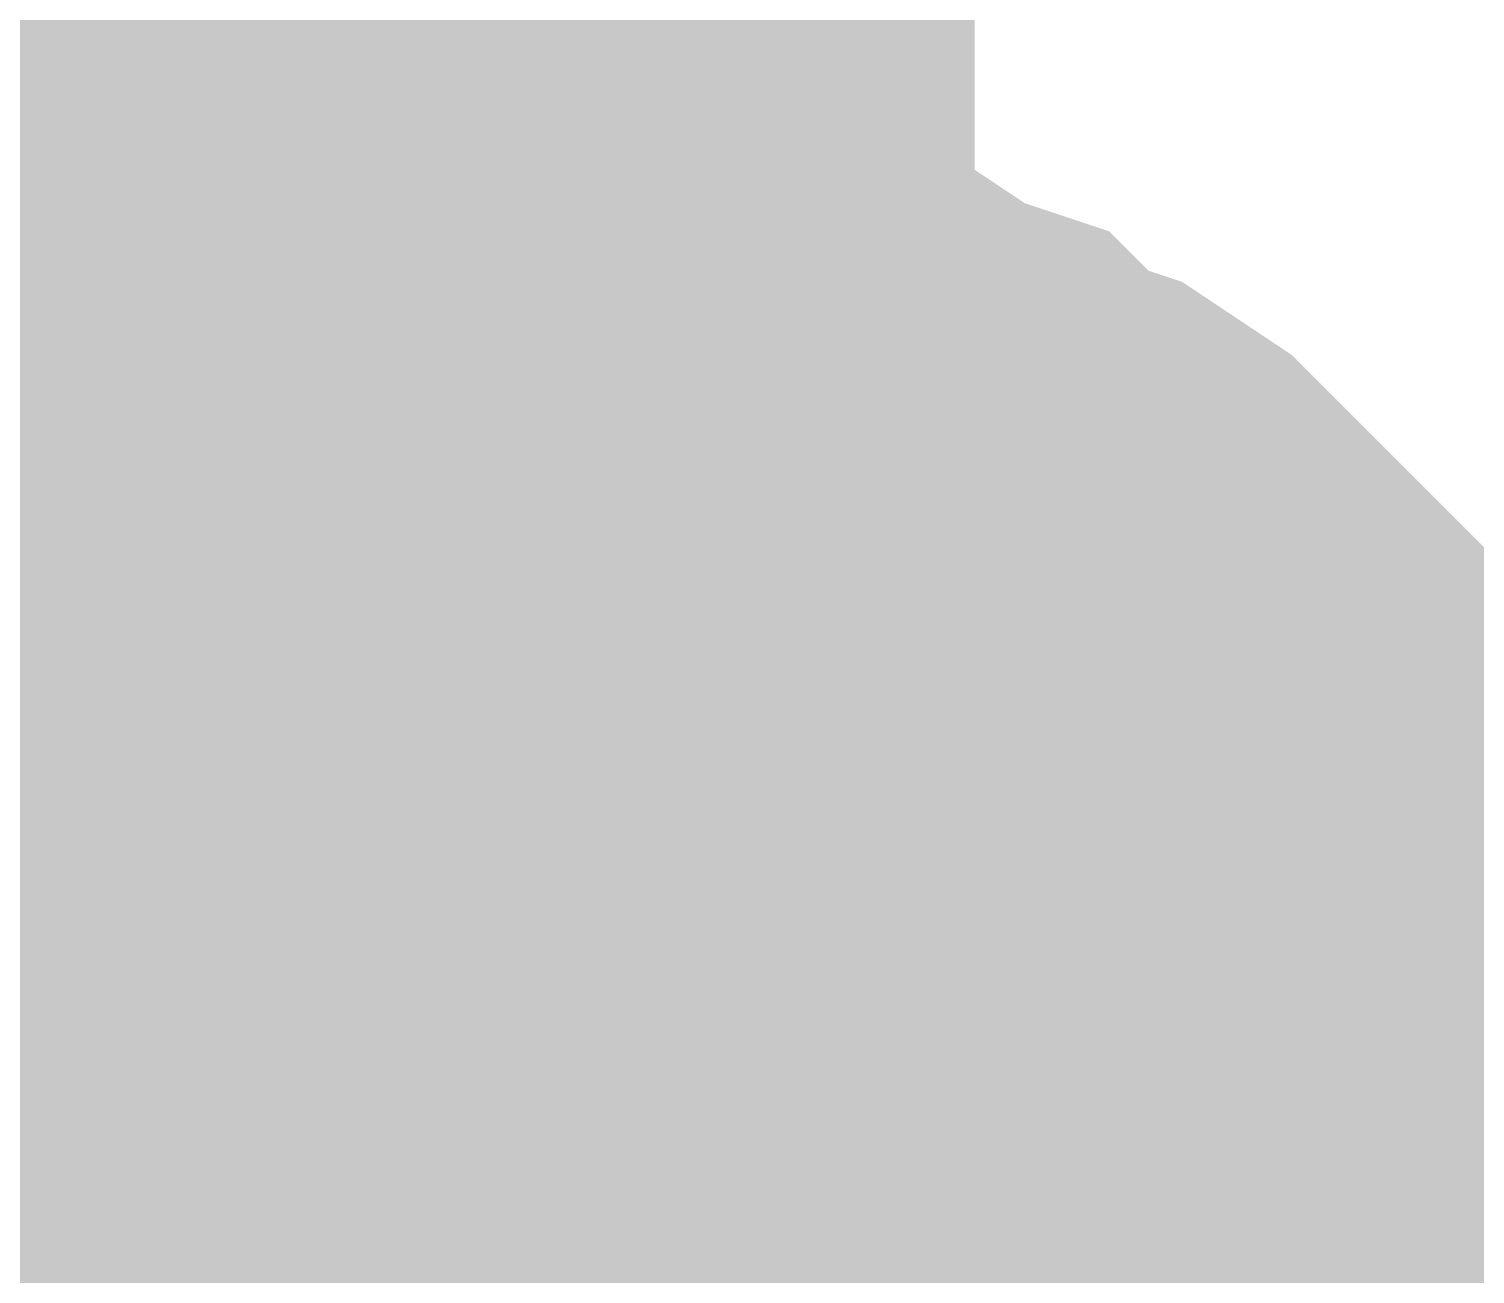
# Model space of a CAD drawing. Header units: inches. Extents: x 0 to 841, y 0 to 594.
# Drawn here: x 97.357 to 98.184, y 422.7 to 423.411 of the extents above; entities that cross this region are included whole.
import ezdxf

# ---------------------------------------------------------------- set-up
doc = ezdxf.new("R2010")
doc.units = ezdxf.units.IN
doc.layers.add('Sheet', color=255, linetype='Continuous')

msp = doc.modelspace()

# ---------------------------------------------------------------- linework, layer by layer
at = {"layer": 'Sheet'}
for points in [[(97.52303, 427.49898, 0.7493, 0.7493, 0), (97.52303, 422.49059, 0.7493, 0.7493, 0)], [(97.52303, 427.49898, 0.29972, 0.29972, 0), (97.52303, 422.49059, 0.29972, 0.29972, 0)], [(97.19739, 423.17559, 0.29972, 0.29972, 0), (97.23108, 423.19805, 0.29972, 0.29972, 0), (97.26477, 423.20928, 0.29972, 0.29972, 0), (97.29845, 423.22051, 0.29972, 0.29972, 0), (97.33214, 423.23174, 0.29972, 0.29972, 0), (97.36583, 423.24297, 0.29972, 0.29972, 0), (97.41074, 423.24297, 0.29972, 0.29972, 0), (97.44443, 423.2542, 0.29972, 0.29972, 0), (97.48935, 423.2542, 0.29972, 0.29972, 0), (97.52303, 423.2542, 0.29972, 0.29972, 0)], [(97.19739, 423.17559, 0.29972, 0.29972, 0), (97.23108, 423.19805, 0.29972, 0.29972, 0), (97.26477, 423.20928, 0.29972, 0.29972, 0), (97.29845, 423.22051, 0.29972, 0.29972, 0), (97.33214, 423.23174, 0.29972, 0.29972, 0), (97.36583, 423.24297, 0.29972, 0.29972, 0), (97.41074, 423.24297, 0.29972, 0.29972, 0), (97.44443, 423.2542, 0.29972, 0.29972, 0), (97.48935, 423.2542, 0.29972, 0.29972, 0), (97.52303, 423.2542, 0.29972, 0.29972, 0)], [(97.19739, 423.17559, 0.29972, 0.29972, 0), (97.23108, 423.19805, 0.29972, 0.29972, 0), (97.26477, 423.20928, 0.29972, 0.29972, 0), (97.29845, 423.22051, 0.29972, 0.29972, 0), (97.33214, 423.23174, 0.29972, 0.29972, 0), (97.36583, 423.24297, 0.29972, 0.29972, 0), (97.41074, 423.24297, 0.29972, 0.29972, 0), (97.44443, 423.2542, 0.29972, 0.29972, 0), (97.48935, 423.2542, 0.29972, 0.29972, 0), (97.52303, 423.2542, 0.29972, 0.29972, 0)], [(97.19739, 423.17559, 0.29972, 0.29972, 0), (97.23108, 423.19805, 0.29972, 0.29972, 0), (97.26477, 423.20928, 0.29972, 0.29972, 0), (97.29845, 423.22051, 0.29972, 0.29972, 0), (97.33214, 423.23174, 0.29972, 0.29972, 0), (97.36583, 423.24297, 0.29972, 0.29972, 0), (97.41074, 423.24297, 0.29972, 0.29972, 0), (97.44443, 423.2542, 0.29972, 0.29972, 0), (97.48935, 423.2542, 0.29972, 0.29972, 0), (97.52303, 423.2542, 0.29972, 0.29972, 0)], [(97.19739, 423.17559, 0.29972, 0.29972, 0), (97.23108, 423.19805, 0.29972, 0.29972, 0), (97.26477, 423.20928, 0.29972, 0.29972, 0), (97.29845, 423.22051, 0.29972, 0.29972, 0), (97.33214, 423.23174, 0.29972, 0.29972, 0), (97.36583, 423.24297, 0.29972, 0.29972, 0), (97.41074, 423.24297, 0.29972, 0.29972, 0), (97.44443, 423.2542, 0.29972, 0.29972, 0), (97.48935, 423.2542, 0.29972, 0.29972, 0), (97.52303, 423.2542, 0.29972, 0.29972, 0)], [(97.52303, 423.2542, 0.29972, 0.29972, 0), (97.52303, 423.2542, 0.29972, 0.29972, 0)], [(97.52303, 423.2542, 0.29972, 0.29972, 0), (97.56795, 423.2542, 0.29972, 0.29972, 0), (97.60163, 423.2542, 0.29972, 0.29972, 0), (97.63532, 423.24297, 0.29972, 0.29972, 0), (97.68024, 423.24297, 0.29972, 0.29972, 0), (97.71392, 423.23174, 0.29972, 0.29972, 0), (97.74761, 423.22051, 0.29972, 0.29972, 0), (97.79253, 423.20928, 0.29972, 0.29972, 0), (97.82621, 423.19805, 0.29972, 0.29972, 0), (97.8599, 423.17559, 0.29972, 0.29972, 0), (97.89359, 423.16436, 0.29972, 0.29972, 0), (97.91604, 423.1419, 0.29972, 0.29972, 0), (97.94973, 423.13067, 0.29972, 0.29972, 0), (97.98342, 423.10821, 0.29972, 0.29972, 0), (98.00587, 423.08575, 0.29972, 0.29972, 0), (98.03956, 423.05206, 0.29972, 0.29972, 0), (98.06202, 423.02961, 0.29972, 0.29972, 0), (98.08448, 423.00715, 0.29972, 0.29972, 0), (98.11816, 422.97346, 0.29972, 0.29972, 0), (98.14062, 422.951, 0.29972, 0.29972, 0), (98.16308, 422.91731, 0.29972, 0.29972, 0), (98.17431, 422.88362, 0.29972, 0.29972, 0), (98.19677, 422.86116, 0.29972, 0.29972, 0), (98.208, 422.82747, 0.29972, 0.29972, 0), (98.23045, 422.79378, 0.29972, 0.29972, 0), (98.24168, 422.7601, 0.29972, 0.29972, 0), (98.25291, 422.71518, 0.29972, 0.29972, 0), (98.26414, 422.68149, 0.29972, 0.29972, 0), (98.27537, 422.6478, 0.29972, 0.29972, 0), (98.27537, 422.60288, 0.29972, 0.29972, 0), (98.2866, 422.56919, 0.29972, 0.29972, 0), (98.2866, 422.5355, 0.29972, 0.29972, 0)], [(97.52303, 423.2542, 0.29972, 0.29972, 0), (97.52303, 423.2542, 0.29972, 0.29972, 0)], [(97.52303, 423.2542, 0.29972, 0.29972, 0), (97.56795, 423.2542, 0.29972, 0.29972, 0), (97.60163, 423.2542, 0.29972, 0.29972, 0), (97.63532, 423.24297, 0.29972, 0.29972, 0), (97.68024, 423.24297, 0.29972, 0.29972, 0), (97.71392, 423.23174, 0.29972, 0.29972, 0), (97.74761, 423.22051, 0.29972, 0.29972, 0), (97.79253, 423.20928, 0.29972, 0.29972, 0), (97.82621, 423.19805, 0.29972, 0.29972, 0), (97.8599, 423.17559, 0.29972, 0.29972, 0), (97.89359, 423.16436, 0.29972, 0.29972, 0), (97.91604, 423.1419, 0.29972, 0.29972, 0), (97.94973, 423.13067, 0.29972, 0.29972, 0), (97.98342, 423.10821, 0.29972, 0.29972, 0), (98.00587, 423.08575, 0.29972, 0.29972, 0), (98.03956, 423.05206, 0.29972, 0.29972, 0), (98.06202, 423.02961, 0.29972, 0.29972, 0), (98.08448, 423.00715, 0.29972, 0.29972, 0), (98.11816, 422.97346, 0.29972, 0.29972, 0), (98.14062, 422.951, 0.29972, 0.29972, 0), (98.16308, 422.91731, 0.29972, 0.29972, 0), (98.17431, 422.88362, 0.29972, 0.29972, 0), (98.19677, 422.86116, 0.29972, 0.29972, 0), (98.208, 422.82747, 0.29972, 0.29972, 0), (98.23045, 422.79378, 0.29972, 0.29972, 0), (98.24168, 422.7601, 0.29972, 0.29972, 0), (98.25291, 422.71518, 0.29972, 0.29972, 0), (98.26414, 422.68149, 0.29972, 0.29972, 0), (98.27537, 422.6478, 0.29972, 0.29972, 0), (98.27537, 422.60288, 0.29972, 0.29972, 0), (98.2866, 422.56919, 0.29972, 0.29972, 0), (98.2866, 422.5355, 0.29972, 0.29972, 0)], [(97.52303, 423.2542, 0.29972, 0.29972, 0), (97.52303, 423.2542, 0.29972, 0.29972, 0)], [(97.52303, 423.2542, 0.29972, 0.29972, 0), (97.56795, 423.2542, 0.29972, 0.29972, 0), (97.60163, 423.2542, 0.29972, 0.29972, 0), (97.63532, 423.24297, 0.29972, 0.29972, 0), (97.68024, 423.24297, 0.29972, 0.29972, 0), (97.71392, 423.23174, 0.29972, 0.29972, 0), (97.74761, 423.22051, 0.29972, 0.29972, 0), (97.79253, 423.20928, 0.29972, 0.29972, 0), (97.82621, 423.19805, 0.29972, 0.29972, 0), (97.8599, 423.17559, 0.29972, 0.29972, 0), (97.89359, 423.16436, 0.29972, 0.29972, 0), (97.91604, 423.1419, 0.29972, 0.29972, 0), (97.94973, 423.13067, 0.29972, 0.29972, 0), (97.98342, 423.10821, 0.29972, 0.29972, 0), (98.00587, 423.08575, 0.29972, 0.29972, 0), (98.03956, 423.05206, 0.29972, 0.29972, 0), (98.06202, 423.02961, 0.29972, 0.29972, 0), (98.08448, 423.00715, 0.29972, 0.29972, 0), (98.11816, 422.97346, 0.29972, 0.29972, 0), (98.14062, 422.951, 0.29972, 0.29972, 0), (98.16308, 422.91731, 0.29972, 0.29972, 0), (98.17431, 422.88362, 0.29972, 0.29972, 0), (98.19677, 422.86116, 0.29972, 0.29972, 0), (98.208, 422.82747, 0.29972, 0.29972, 0), (98.23045, 422.79378, 0.29972, 0.29972, 0), (98.24168, 422.7601, 0.29972, 0.29972, 0), (98.25291, 422.71518, 0.29972, 0.29972, 0), (98.26414, 422.68149, 0.29972, 0.29972, 0), (98.27537, 422.6478, 0.29972, 0.29972, 0), (98.27537, 422.60288, 0.29972, 0.29972, 0), (98.2866, 422.56919, 0.29972, 0.29972, 0), (98.2866, 422.5355, 0.29972, 0.29972, 0)], [(97.52303, 423.2542, 0.29972, 0.29972, 0), (97.52303, 423.2542, 0.29972, 0.29972, 0)], [(97.52303, 423.2542, 0.29972, 0.29972, 0), (97.56795, 423.2542, 0.29972, 0.29972, 0), (97.60163, 423.2542, 0.29972, 0.29972, 0), (97.63532, 423.24297, 0.29972, 0.29972, 0), (97.68024, 423.24297, 0.29972, 0.29972, 0), (97.71392, 423.23174, 0.29972, 0.29972, 0), (97.74761, 423.22051, 0.29972, 0.29972, 0), (97.79253, 423.20928, 0.29972, 0.29972, 0), (97.82621, 423.19805, 0.29972, 0.29972, 0), (97.8599, 423.17559, 0.29972, 0.29972, 0), (97.89359, 423.16436, 0.29972, 0.29972, 0), (97.91604, 423.1419, 0.29972, 0.29972, 0), (97.94973, 423.13067, 0.29972, 0.29972, 0), (97.98342, 423.10821, 0.29972, 0.29972, 0), (98.00587, 423.08575, 0.29972, 0.29972, 0), (98.03956, 423.05206, 0.29972, 0.29972, 0), (98.06202, 423.02961, 0.29972, 0.29972, 0), (98.08448, 423.00715, 0.29972, 0.29972, 0), (98.11816, 422.97346, 0.29972, 0.29972, 0), (98.14062, 422.951, 0.29972, 0.29972, 0), (98.16308, 422.91731, 0.29972, 0.29972, 0), (98.17431, 422.88362, 0.29972, 0.29972, 0), (98.19677, 422.86116, 0.29972, 0.29972, 0), (98.208, 422.82747, 0.29972, 0.29972, 0), (98.23045, 422.79378, 0.29972, 0.29972, 0), (98.24168, 422.7601, 0.29972, 0.29972, 0), (98.25291, 422.71518, 0.29972, 0.29972, 0), (98.26414, 422.68149, 0.29972, 0.29972, 0), (98.27537, 422.6478, 0.29972, 0.29972, 0), (98.27537, 422.60288, 0.29972, 0.29972, 0), (98.2866, 422.56919, 0.29972, 0.29972, 0), (98.2866, 422.5355, 0.29972, 0.29972, 0)], [(97.52303, 423.2542, 0.29972, 0.29972, 0), (97.52303, 423.2542, 0.29972, 0.29972, 0)], [(97.52303, 423.2542, 0.29972, 0.29972, 0), (97.56795, 423.2542, 0.29972, 0.29972, 0), (97.60163, 423.2542, 0.29972, 0.29972, 0), (97.63532, 423.24297, 0.29972, 0.29972, 0), (97.68024, 423.24297, 0.29972, 0.29972, 0), (97.71392, 423.23174, 0.29972, 0.29972, 0), (97.74761, 423.22051, 0.29972, 0.29972, 0), (97.79253, 423.20928, 0.29972, 0.29972, 0), (97.82621, 423.19805, 0.29972, 0.29972, 0), (97.8599, 423.17559, 0.29972, 0.29972, 0), (97.89359, 423.16436, 0.29972, 0.29972, 0), (97.91604, 423.1419, 0.29972, 0.29972, 0), (97.94973, 423.13067, 0.29972, 0.29972, 0), (97.98342, 423.10821, 0.29972, 0.29972, 0), (98.00587, 423.08575, 0.29972, 0.29972, 0), (98.03956, 423.05206, 0.29972, 0.29972, 0), (98.06202, 423.02961, 0.29972, 0.29972, 0), (98.08448, 423.00715, 0.29972, 0.29972, 0), (98.11816, 422.97346, 0.29972, 0.29972, 0), (98.14062, 422.951, 0.29972, 0.29972, 0), (98.16308, 422.91731, 0.29972, 0.29972, 0), (98.17431, 422.88362, 0.29972, 0.29972, 0), (98.19677, 422.86116, 0.29972, 0.29972, 0), (98.208, 422.82747, 0.29972, 0.29972, 0), (98.23045, 422.79378, 0.29972, 0.29972, 0), (98.24168, 422.7601, 0.29972, 0.29972, 0), (98.25291, 422.71518, 0.29972, 0.29972, 0), (98.26414, 422.68149, 0.29972, 0.29972, 0), (98.27537, 422.6478, 0.29972, 0.29972, 0), (98.27537, 422.60288, 0.29972, 0.29972, 0), (98.2866, 422.56919, 0.29972, 0.29972, 0), (98.2866, 422.5355, 0.29972, 0.29972, 0)], [(97.29845, 423.22051, 0.09906, 0.09906, 0), (97.33214, 423.23174, 0.09906, 0.09906, 0), (97.36583, 423.24297, 0.09906, 0.09906, 0), (97.41074, 423.24297, 0.09906, 0.09906, 0), (97.44443, 423.2542, 0.09906, 0.09906, 0), (97.48935, 423.2542, 0.09906, 0.09906, 0), (97.52303, 423.2542, 0.09906, 0.09906, 0)], [(97.29845, 423.22051, 0.09906, 0.09906, 0), (97.33214, 423.23174, 0.09906, 0.09906, 0), (97.36583, 423.24297, 0.09906, 0.09906, 0), (97.41074, 423.24297, 0.09906, 0.09906, 0), (97.44443, 423.2542, 0.09906, 0.09906, 0), (97.48935, 423.2542, 0.09906, 0.09906, 0), (97.52303, 423.2542, 0.09906, 0.09906, 0)], [(97.29845, 423.22051, 0.09906, 0.09906, 0), (97.33214, 423.23174, 0.09906, 0.09906, 0), (97.36583, 423.24297, 0.09906, 0.09906, 0), (97.41074, 423.24297, 0.09906, 0.09906, 0), (97.44443, 423.2542, 0.09906, 0.09906, 0), (97.48935, 423.2542, 0.09906, 0.09906, 0), (97.52303, 423.2542, 0.09906, 0.09906, 0)], [(97.29845, 423.22051, 0.09906, 0.09906, 0), (97.33214, 423.23174, 0.09906, 0.09906, 0), (97.36583, 423.24297, 0.09906, 0.09906, 0), (97.41074, 423.24297, 0.09906, 0.09906, 0), (97.44443, 423.2542, 0.09906, 0.09906, 0), (97.48935, 423.2542, 0.09906, 0.09906, 0), (97.52303, 423.2542, 0.09906, 0.09906, 0)], [(97.29845, 423.22051, 0.09906, 0.09906, 0), (97.33214, 423.23174, 0.09906, 0.09906, 0), (97.36583, 423.24297, 0.09906, 0.09906, 0), (97.41074, 423.24297, 0.09906, 0.09906, 0), (97.44443, 423.2542, 0.09906, 0.09906, 0), (97.48935, 423.2542, 0.09906, 0.09906, 0), (97.52303, 423.2542, 0.09906, 0.09906, 0)], [(97.52303, 423.2542, 0.09906, 0.09906, 0), (97.52303, 423.2542, 0.09906, 0.09906, 0)], [(97.52303, 423.2542, 0.09906, 0.09906, 0), (97.56795, 423.2542, 0.09906, 0.09906, 0), (97.60163, 423.2542, 0.09906, 0.09906, 0), (97.63532, 423.24297, 0.09906, 0.09906, 0), (97.68024, 423.24297, 0.09906, 0.09906, 0), (97.71392, 423.23174, 0.09906, 0.09906, 0), (97.74761, 423.22051, 0.09906, 0.09906, 0), (97.79253, 423.20928, 0.09906, 0.09906, 0), (97.82621, 423.19805, 0.09906, 0.09906, 0), (97.8599, 423.17559, 0.09906, 0.09906, 0), (97.89359, 423.16436, 0.09906, 0.09906, 0), (97.91604, 423.1419, 0.09906, 0.09906, 0), (97.94973, 423.13067, 0.09906, 0.09906, 0), (97.98342, 423.10821, 0.09906, 0.09906, 0), (98.00587, 423.08575, 0.09906, 0.09906, 0), (98.03956, 423.05206, 0.09906, 0.09906, 0), (98.06202, 423.02961, 0.09906, 0.09906, 0), (98.08448, 423.00715, 0.09906, 0.09906, 0), (98.11816, 422.97346, 0.09906, 0.09906, 0), (98.14062, 422.951, 0.09906, 0.09906, 0), (98.16308, 422.91731, 0.09906, 0.09906, 0), (98.17431, 422.88362, 0.09906, 0.09906, 0), (98.19677, 422.86116, 0.09906, 0.09906, 0), (98.208, 422.82747, 0.09906, 0.09906, 0), (98.23045, 422.79378, 0.09906, 0.09906, 0), (98.24168, 422.7601, 0.09906, 0.09906, 0)], [(97.52303, 423.2542, 0.09906, 0.09906, 0), (97.52303, 423.2542, 0.09906, 0.09906, 0)], [(97.52303, 423.2542, 0.09906, 0.09906, 0), (97.56795, 423.2542, 0.09906, 0.09906, 0), (97.60163, 423.2542, 0.09906, 0.09906, 0), (97.63532, 423.24297, 0.09906, 0.09906, 0), (97.68024, 423.24297, 0.09906, 0.09906, 0), (97.71392, 423.23174, 0.09906, 0.09906, 0), (97.74761, 423.22051, 0.09906, 0.09906, 0), (97.79253, 423.20928, 0.09906, 0.09906, 0), (97.82621, 423.19805, 0.09906, 0.09906, 0), (97.8599, 423.17559, 0.09906, 0.09906, 0), (97.89359, 423.16436, 0.09906, 0.09906, 0), (97.91604, 423.1419, 0.09906, 0.09906, 0), (97.94973, 423.13067, 0.09906, 0.09906, 0), (97.98342, 423.10821, 0.09906, 0.09906, 0), (98.00587, 423.08575, 0.09906, 0.09906, 0), (98.03956, 423.05206, 0.09906, 0.09906, 0), (98.06202, 423.02961, 0.09906, 0.09906, 0), (98.08448, 423.00715, 0.09906, 0.09906, 0), (98.11816, 422.97346, 0.09906, 0.09906, 0), (98.14062, 422.951, 0.09906, 0.09906, 0), (98.16308, 422.91731, 0.09906, 0.09906, 0), (98.17431, 422.88362, 0.09906, 0.09906, 0), (98.19677, 422.86116, 0.09906, 0.09906, 0), (98.208, 422.82747, 0.09906, 0.09906, 0), (98.23045, 422.79378, 0.09906, 0.09906, 0), (98.24168, 422.7601, 0.09906, 0.09906, 0)], [(97.52303, 423.2542, 0.09906, 0.09906, 0), (97.52303, 423.2542, 0.09906, 0.09906, 0)], [(97.52303, 423.2542, 0.09906, 0.09906, 0), (97.56795, 423.2542, 0.09906, 0.09906, 0), (97.60163, 423.2542, 0.09906, 0.09906, 0), (97.63532, 423.24297, 0.09906, 0.09906, 0), (97.68024, 423.24297, 0.09906, 0.09906, 0), (97.71392, 423.23174, 0.09906, 0.09906, 0), (97.74761, 423.22051, 0.09906, 0.09906, 0), (97.79253, 423.20928, 0.09906, 0.09906, 0), (97.82621, 423.19805, 0.09906, 0.09906, 0), (97.8599, 423.17559, 0.09906, 0.09906, 0), (97.89359, 423.16436, 0.09906, 0.09906, 0), (97.91604, 423.1419, 0.09906, 0.09906, 0), (97.94973, 423.13067, 0.09906, 0.09906, 0), (97.98342, 423.10821, 0.09906, 0.09906, 0), (98.00587, 423.08575, 0.09906, 0.09906, 0), (98.03956, 423.05206, 0.09906, 0.09906, 0), (98.06202, 423.02961, 0.09906, 0.09906, 0), (98.08448, 423.00715, 0.09906, 0.09906, 0), (98.11816, 422.97346, 0.09906, 0.09906, 0), (98.14062, 422.951, 0.09906, 0.09906, 0), (98.16308, 422.91731, 0.09906, 0.09906, 0), (98.17431, 422.88362, 0.09906, 0.09906, 0), (98.19677, 422.86116, 0.09906, 0.09906, 0), (98.208, 422.82747, 0.09906, 0.09906, 0), (98.23045, 422.79378, 0.09906, 0.09906, 0), (98.24168, 422.7601, 0.09906, 0.09906, 0)], [(97.52303, 423.2542, 0.09906, 0.09906, 0), (97.52303, 423.2542, 0.09906, 0.09906, 0)], [(97.52303, 423.2542, 0.09906, 0.09906, 0), (97.56795, 423.2542, 0.09906, 0.09906, 0), (97.60163, 423.2542, 0.09906, 0.09906, 0), (97.63532, 423.24297, 0.09906, 0.09906, 0), (97.68024, 423.24297, 0.09906, 0.09906, 0), (97.71392, 423.23174, 0.09906, 0.09906, 0), (97.74761, 423.22051, 0.09906, 0.09906, 0), (97.79253, 423.20928, 0.09906, 0.09906, 0), (97.82621, 423.19805, 0.09906, 0.09906, 0), (97.8599, 423.17559, 0.09906, 0.09906, 0), (97.89359, 423.16436, 0.09906, 0.09906, 0), (97.91604, 423.1419, 0.09906, 0.09906, 0), (97.94973, 423.13067, 0.09906, 0.09906, 0), (97.98342, 423.10821, 0.09906, 0.09906, 0), (98.00587, 423.08575, 0.09906, 0.09906, 0), (98.03956, 423.05206, 0.09906, 0.09906, 0), (98.06202, 423.02961, 0.09906, 0.09906, 0), (98.08448, 423.00715, 0.09906, 0.09906, 0), (98.11816, 422.97346, 0.09906, 0.09906, 0), (98.14062, 422.951, 0.09906, 0.09906, 0), (98.16308, 422.91731, 0.09906, 0.09906, 0), (98.17431, 422.88362, 0.09906, 0.09906, 0), (98.19677, 422.86116, 0.09906, 0.09906, 0), (98.208, 422.82747, 0.09906, 0.09906, 0), (98.23045, 422.79378, 0.09906, 0.09906, 0), (98.24168, 422.7601, 0.09906, 0.09906, 0)], [(97.52303, 423.2542, 0.09906, 0.09906, 0), (97.52303, 423.2542, 0.09906, 0.09906, 0)], [(97.52303, 423.2542, 0.09906, 0.09906, 0), (97.56795, 423.2542, 0.09906, 0.09906, 0), (97.60163, 423.2542, 0.09906, 0.09906, 0), (97.63532, 423.24297, 0.09906, 0.09906, 0), (97.68024, 423.24297, 0.09906, 0.09906, 0), (97.71392, 423.23174, 0.09906, 0.09906, 0), (97.74761, 423.22051, 0.09906, 0.09906, 0), (97.79253, 423.20928, 0.09906, 0.09906, 0), (97.82621, 423.19805, 0.09906, 0.09906, 0), (97.8599, 423.17559, 0.09906, 0.09906, 0), (97.89359, 423.16436, 0.09906, 0.09906, 0), (97.91604, 423.1419, 0.09906, 0.09906, 0), (97.94973, 423.13067, 0.09906, 0.09906, 0), (97.98342, 423.10821, 0.09906, 0.09906, 0), (98.00587, 423.08575, 0.09906, 0.09906, 0), (98.03956, 423.05206, 0.09906, 0.09906, 0), (98.06202, 423.02961, 0.09906, 0.09906, 0), (98.08448, 423.00715, 0.09906, 0.09906, 0), (98.11816, 422.97346, 0.09906, 0.09906, 0), (98.14062, 422.951, 0.09906, 0.09906, 0), (98.16308, 422.91731, 0.09906, 0.09906, 0), (98.17431, 422.88362, 0.09906, 0.09906, 0), (98.19677, 422.86116, 0.09906, 0.09906, 0), (98.208, 422.82747, 0.09906, 0.09906, 0), (98.23045, 422.79378, 0.09906, 0.09906, 0), (98.24168, 422.7601, 0.09906, 0.09906, 0)], [(97.19739, 422.88362, 0.29972, 0.29972, 0), (97.21985, 422.90608, 0.29972, 0.29972, 0), (97.24231, 422.91731, 0.29972, 0.29972, 0), (97.26477, 422.92854, 0.29972, 0.29972, 0), (97.276, 422.93977, 0.29972, 0.29972, 0), (97.29845, 422.951, 0.29972, 0.29972, 0), (97.32091, 422.96223, 0.29972, 0.29972, 0), (97.34337, 422.97346, 0.29972, 0.29972, 0), (97.37706, 422.98469, 0.29972, 0.29972, 0), (97.39951, 422.99592, 0.29972, 0.29972, 0), (97.42197, 422.99592, 0.29972, 0.29972, 0), (97.44443, 422.99592, 0.29972, 0.29972, 0), (97.46689, 423.00715, 0.29972, 0.29972, 0), (97.50057, 423.00715, 0.29972, 0.29972, 0), (97.52303, 423.00715, 0.29972, 0.29972, 0)], [(97.19739, 422.88362, 0.29972, 0.29972, 0), (97.21985, 422.90608, 0.29972, 0.29972, 0), (97.24231, 422.91731, 0.29972, 0.29972, 0), (97.26477, 422.92854, 0.29972, 0.29972, 0), (97.276, 422.93977, 0.29972, 0.29972, 0), (97.29845, 422.951, 0.29972, 0.29972, 0), (97.32091, 422.96223, 0.29972, 0.29972, 0), (97.34337, 422.97346, 0.29972, 0.29972, 0), (97.37706, 422.98469, 0.29972, 0.29972, 0), (97.39951, 422.99592, 0.29972, 0.29972, 0), (97.42197, 422.99592, 0.29972, 0.29972, 0), (97.44443, 422.99592, 0.29972, 0.29972, 0), (97.46689, 423.00715, 0.29972, 0.29972, 0), (97.50057, 423.00715, 0.29972, 0.29972, 0), (97.52303, 423.00715, 0.29972, 0.29972, 0)], [(97.19739, 422.88362, 0.29972, 0.29972, 0), (97.21985, 422.90608, 0.29972, 0.29972, 0), (97.24231, 422.91731, 0.29972, 0.29972, 0), (97.26477, 422.92854, 0.29972, 0.29972, 0), (97.276, 422.93977, 0.29972, 0.29972, 0), (97.29845, 422.951, 0.29972, 0.29972, 0), (97.32091, 422.96223, 0.29972, 0.29972, 0), (97.34337, 422.97346, 0.29972, 0.29972, 0), (97.37706, 422.98469, 0.29972, 0.29972, 0), (97.39951, 422.99592, 0.29972, 0.29972, 0), (97.42197, 422.99592, 0.29972, 0.29972, 0), (97.44443, 422.99592, 0.29972, 0.29972, 0), (97.46689, 423.00715, 0.29972, 0.29972, 0), (97.50057, 423.00715, 0.29972, 0.29972, 0), (97.52303, 423.00715, 0.29972, 0.29972, 0)], [(97.52303, 423.00715, 0.29972, 0.29972, 0), (97.52303, 423.00715, 0.29972, 0.29972, 0)], [(97.52303, 423.00715, 0.29972, 0.29972, 0), (97.54549, 423.00715, 0.29972, 0.29972, 0), (97.57918, 423.00715, 0.29972, 0.29972, 0), (97.60163, 422.99592, 0.29972, 0.29972, 0), (97.62409, 422.99592, 0.29972, 0.29972, 0), (97.64655, 422.99592, 0.29972, 0.29972, 0), (97.66901, 422.98469, 0.29972, 0.29972, 0), (97.70269, 422.97346, 0.29972, 0.29972, 0), (97.72515, 422.96223, 0.29972, 0.29972, 0), (97.74761, 422.951, 0.29972, 0.29972, 0), (97.77007, 422.93977, 0.29972, 0.29972, 0), (97.7813, 422.92854, 0.29972, 0.29972, 0), (97.80375, 422.91731, 0.29972, 0.29972, 0), (97.82621, 422.90608, 0.29972, 0.29972, 0), (97.84867, 422.88362, 0.29972, 0.29972, 0), (97.8599, 422.87239, 0.29972, 0.29972, 0), (97.88236, 422.84993, 0.29972, 0.29972, 0), (97.89359, 422.8387, 0.29972, 0.29972, 0), (97.91604, 422.81624, 0.29972, 0.29972, 0), (97.92727, 422.79378, 0.29972, 0.29972, 0), (97.9385, 422.78255, 0.29972, 0.29972, 0), (97.96096, 422.7601, 0.29972, 0.29972, 0), (97.97219, 422.73764, 0.29972, 0.29972, 0), (97.98342, 422.71518, 0.29972, 0.29972, 0), (97.98342, 422.69272, 0.29972, 0.29972, 0), (97.99465, 422.67026, 0.29972, 0.29972, 0), (98.00587, 422.6478, 0.29972, 0.29972, 0), (98.0171, 422.61411, 0.29972, 0.29972, 0), (98.0171, 422.59165, 0.29972, 0.29972, 0), (98.0171, 422.56919, 0.29972, 0.29972, 0), (98.02833, 422.54673, 0.29972, 0.29972, 0)], [(97.52303, 423.00715, 0.29972, 0.29972, 0), (97.52303, 423.00715, 0.29972, 0.29972, 0)], [(97.52303, 423.00715, 0.29972, 0.29972, 0), (97.54549, 423.00715, 0.29972, 0.29972, 0), (97.57918, 423.00715, 0.29972, 0.29972, 0), (97.60163, 422.99592, 0.29972, 0.29972, 0), (97.62409, 422.99592, 0.29972, 0.29972, 0), (97.64655, 422.99592, 0.29972, 0.29972, 0), (97.66901, 422.98469, 0.29972, 0.29972, 0), (97.70269, 422.97346, 0.29972, 0.29972, 0), (97.72515, 422.96223, 0.29972, 0.29972, 0), (97.74761, 422.951, 0.29972, 0.29972, 0), (97.77007, 422.93977, 0.29972, 0.29972, 0), (97.7813, 422.92854, 0.29972, 0.29972, 0), (97.80375, 422.91731, 0.29972, 0.29972, 0), (97.82621, 422.90608, 0.29972, 0.29972, 0), (97.84867, 422.88362, 0.29972, 0.29972, 0), (97.8599, 422.87239, 0.29972, 0.29972, 0), (97.88236, 422.84993, 0.29972, 0.29972, 0), (97.89359, 422.8387, 0.29972, 0.29972, 0), (97.91604, 422.81624, 0.29972, 0.29972, 0), (97.92727, 422.79378, 0.29972, 0.29972, 0), (97.9385, 422.78255, 0.29972, 0.29972, 0), (97.96096, 422.7601, 0.29972, 0.29972, 0), (97.97219, 422.73764, 0.29972, 0.29972, 0), (97.98342, 422.71518, 0.29972, 0.29972, 0), (97.98342, 422.69272, 0.29972, 0.29972, 0), (97.99465, 422.67026, 0.29972, 0.29972, 0), (98.00587, 422.6478, 0.29972, 0.29972, 0), (98.0171, 422.61411, 0.29972, 0.29972, 0), (98.0171, 422.59165, 0.29972, 0.29972, 0), (98.0171, 422.56919, 0.29972, 0.29972, 0), (98.02833, 422.54673, 0.29972, 0.29972, 0)], [(97.52303, 423.00715, 0.29972, 0.29972, 0), (97.52303, 423.00715, 0.29972, 0.29972, 0)], [(97.52303, 423.00715, 0.29972, 0.29972, 0), (97.54549, 423.00715, 0.29972, 0.29972, 0), (97.57918, 423.00715, 0.29972, 0.29972, 0), (97.60163, 422.99592, 0.29972, 0.29972, 0), (97.62409, 422.99592, 0.29972, 0.29972, 0), (97.64655, 422.99592, 0.29972, 0.29972, 0), (97.66901, 422.98469, 0.29972, 0.29972, 0), (97.70269, 422.97346, 0.29972, 0.29972, 0), (97.72515, 422.96223, 0.29972, 0.29972, 0), (97.74761, 422.951, 0.29972, 0.29972, 0), (97.77007, 422.93977, 0.29972, 0.29972, 0), (97.7813, 422.92854, 0.29972, 0.29972, 0), (97.80375, 422.91731, 0.29972, 0.29972, 0), (97.82621, 422.90608, 0.29972, 0.29972, 0), (97.84867, 422.88362, 0.29972, 0.29972, 0), (97.8599, 422.87239, 0.29972, 0.29972, 0), (97.88236, 422.84993, 0.29972, 0.29972, 0), (97.89359, 422.8387, 0.29972, 0.29972, 0), (97.91604, 422.81624, 0.29972, 0.29972, 0), (97.92727, 422.79378, 0.29972, 0.29972, 0), (97.9385, 422.78255, 0.29972, 0.29972, 0), (97.96096, 422.7601, 0.29972, 0.29972, 0), (97.97219, 422.73764, 0.29972, 0.29972, 0), (97.98342, 422.71518, 0.29972, 0.29972, 0), (97.98342, 422.69272, 0.29972, 0.29972, 0), (97.99465, 422.67026, 0.29972, 0.29972, 0), (98.00587, 422.6478, 0.29972, 0.29972, 0), (98.0171, 422.61411, 0.29972, 0.29972, 0), (98.0171, 422.59165, 0.29972, 0.29972, 0), (98.0171, 422.56919, 0.29972, 0.29972, 0), (98.02833, 422.54673, 0.29972, 0.29972, 0)], [(97.29845, 422.951, 0.09906, 0.09906, 0), (97.32091, 422.96223, 0.09906, 0.09906, 0), (97.34337, 422.97346, 0.09906, 0.09906, 0), (97.37706, 422.98469, 0.09906, 0.09906, 0), (97.39951, 422.99592, 0.09906, 0.09906, 0), (97.42197, 422.99592, 0.09906, 0.09906, 0), (97.44443, 422.99592, 0.09906, 0.09906, 0), (97.46689, 423.00715, 0.09906, 0.09906, 0), (97.50057, 423.00715, 0.09906, 0.09906, 0), (97.52303, 423.00715, 0.09906, 0.09906, 0)], [(97.29845, 422.951, 0.09906, 0.09906, 0), (97.32091, 422.96223, 0.09906, 0.09906, 0), (97.34337, 422.97346, 0.09906, 0.09906, 0), (97.37706, 422.98469, 0.09906, 0.09906, 0), (97.39951, 422.99592, 0.09906, 0.09906, 0), (97.42197, 422.99592, 0.09906, 0.09906, 0), (97.44443, 422.99592, 0.09906, 0.09906, 0), (97.46689, 423.00715, 0.09906, 0.09906, 0), (97.50057, 423.00715, 0.09906, 0.09906, 0), (97.52303, 423.00715, 0.09906, 0.09906, 0)], [(97.29845, 422.951, 0.09906, 0.09906, 0), (97.32091, 422.96223, 0.09906, 0.09906, 0), (97.34337, 422.97346, 0.09906, 0.09906, 0), (97.37706, 422.98469, 0.09906, 0.09906, 0), (97.39951, 422.99592, 0.09906, 0.09906, 0), (97.42197, 422.99592, 0.09906, 0.09906, 0), (97.44443, 422.99592, 0.09906, 0.09906, 0), (97.46689, 423.00715, 0.09906, 0.09906, 0), (97.50057, 423.00715, 0.09906, 0.09906, 0), (97.52303, 423.00715, 0.09906, 0.09906, 0)], [(97.52303, 423.00715, 0.09906, 0.09906, 0), (97.52303, 423.00715, 0.09906, 0.09906, 0)], [(97.52303, 423.00715, 0.09906, 0.09906, 0), (97.54549, 423.00715, 0.09906, 0.09906, 0), (97.57918, 423.00715, 0.09906, 0.09906, 0), (97.60163, 422.99592, 0.09906, 0.09906, 0), (97.62409, 422.99592, 0.09906, 0.09906, 0), (97.64655, 422.99592, 0.09906, 0.09906, 0), (97.66901, 422.98469, 0.09906, 0.09906, 0), (97.70269, 422.97346, 0.09906, 0.09906, 0), (97.72515, 422.96223, 0.09906, 0.09906, 0), (97.74761, 422.951, 0.09906, 0.09906, 0), (97.77007, 422.93977, 0.09906, 0.09906, 0), (97.7813, 422.92854, 0.09906, 0.09906, 0), (97.80375, 422.91731, 0.09906, 0.09906, 0), (97.82621, 422.90608, 0.09906, 0.09906, 0), (97.84867, 422.88362, 0.09906, 0.09906, 0), (97.8599, 422.87239, 0.09906, 0.09906, 0), (97.88236, 422.84993, 0.09906, 0.09906, 0), (97.89359, 422.8387, 0.09906, 0.09906, 0), (97.91604, 422.81624, 0.09906, 0.09906, 0), (97.92727, 422.79378, 0.09906, 0.09906, 0), (97.9385, 422.78255, 0.09906, 0.09906, 0), (97.96096, 422.7601, 0.09906, 0.09906, 0), (97.97219, 422.73764, 0.09906, 0.09906, 0), (97.98342, 422.71518, 0.09906, 0.09906, 0), (97.98342, 422.69272, 0.09906, 0.09906, 0), (97.99465, 422.67026, 0.09906, 0.09906, 0), (98.00587, 422.6478, 0.09906, 0.09906, 0)], [(97.52303, 423.00715, 0.09906, 0.09906, 0), (97.52303, 423.00715, 0.09906, 0.09906, 0)], [(97.52303, 423.00715, 0.09906, 0.09906, 0), (97.54549, 423.00715, 0.09906, 0.09906, 0), (97.57918, 423.00715, 0.09906, 0.09906, 0), (97.60163, 422.99592, 0.09906, 0.09906, 0), (97.62409, 422.99592, 0.09906, 0.09906, 0), (97.64655, 422.99592, 0.09906, 0.09906, 0), (97.66901, 422.98469, 0.09906, 0.09906, 0), (97.70269, 422.97346, 0.09906, 0.09906, 0), (97.72515, 422.96223, 0.09906, 0.09906, 0), (97.74761, 422.951, 0.09906, 0.09906, 0), (97.77007, 422.93977, 0.09906, 0.09906, 0), (97.7813, 422.92854, 0.09906, 0.09906, 0), (97.80375, 422.91731, 0.09906, 0.09906, 0), (97.82621, 422.90608, 0.09906, 0.09906, 0), (97.84867, 422.88362, 0.09906, 0.09906, 0), (97.8599, 422.87239, 0.09906, 0.09906, 0), (97.88236, 422.84993, 0.09906, 0.09906, 0), (97.89359, 422.8387, 0.09906, 0.09906, 0), (97.91604, 422.81624, 0.09906, 0.09906, 0), (97.92727, 422.79378, 0.09906, 0.09906, 0), (97.9385, 422.78255, 0.09906, 0.09906, 0), (97.96096, 422.7601, 0.09906, 0.09906, 0), (97.97219, 422.73764, 0.09906, 0.09906, 0), (97.98342, 422.71518, 0.09906, 0.09906, 0), (97.98342, 422.69272, 0.09906, 0.09906, 0), (97.99465, 422.67026, 0.09906, 0.09906, 0), (98.00587, 422.6478, 0.09906, 0.09906, 0)], [(97.52303, 423.00715, 0.09906, 0.09906, 0), (97.52303, 423.00715, 0.09906, 0.09906, 0)], [(97.52303, 423.00715, 0.09906, 0.09906, 0), (97.54549, 423.00715, 0.09906, 0.09906, 0), (97.57918, 423.00715, 0.09906, 0.09906, 0), (97.60163, 422.99592, 0.09906, 0.09906, 0), (97.62409, 422.99592, 0.09906, 0.09906, 0), (97.64655, 422.99592, 0.09906, 0.09906, 0), (97.66901, 422.98469, 0.09906, 0.09906, 0), (97.70269, 422.97346, 0.09906, 0.09906, 0), (97.72515, 422.96223, 0.09906, 0.09906, 0), (97.74761, 422.951, 0.09906, 0.09906, 0), (97.77007, 422.93977, 0.09906, 0.09906, 0), (97.7813, 422.92854, 0.09906, 0.09906, 0), (97.80375, 422.91731, 0.09906, 0.09906, 0), (97.82621, 422.90608, 0.09906, 0.09906, 0), (97.84867, 422.88362, 0.09906, 0.09906, 0), (97.8599, 422.87239, 0.09906, 0.09906, 0), (97.88236, 422.84993, 0.09906, 0.09906, 0), (97.89359, 422.8387, 0.09906, 0.09906, 0), (97.91604, 422.81624, 0.09906, 0.09906, 0), (97.92727, 422.79378, 0.09906, 0.09906, 0), (97.9385, 422.78255, 0.09906, 0.09906, 0), (97.96096, 422.7601, 0.09906, 0.09906, 0), (97.97219, 422.73764, 0.09906, 0.09906, 0), (97.98342, 422.71518, 0.09906, 0.09906, 0), (97.98342, 422.69272, 0.09906, 0.09906, 0), (97.99465, 422.67026, 0.09906, 0.09906, 0), (98.00587, 422.6478, 0.09906, 0.09906, 0)], [(97.52303, 417.49342, 0.7493, 0.7493, 0), (97.52303, 422.49059, 0.7493, 0.7493, 0)], [(97.52303, 422.49059, 0.7493, 0.7493, 0), (112.52485, 422.49059, 0.7493, 0.7493, 0), (112.52485, 419.99762, 0.7493, 0.7493, 0)]]:
    msp.add_lwpolyline(points, format="xyseb", dxfattribs=at)
msp.add_lwpolyline([(97.246, 422.50001, 0.508, 0.508, 1), (97.754, 422.50001, 0.508, 0.508, 1)], format="xyseb", close=True, dxfattribs=at)

doc.saveas('drawing.dxf')
